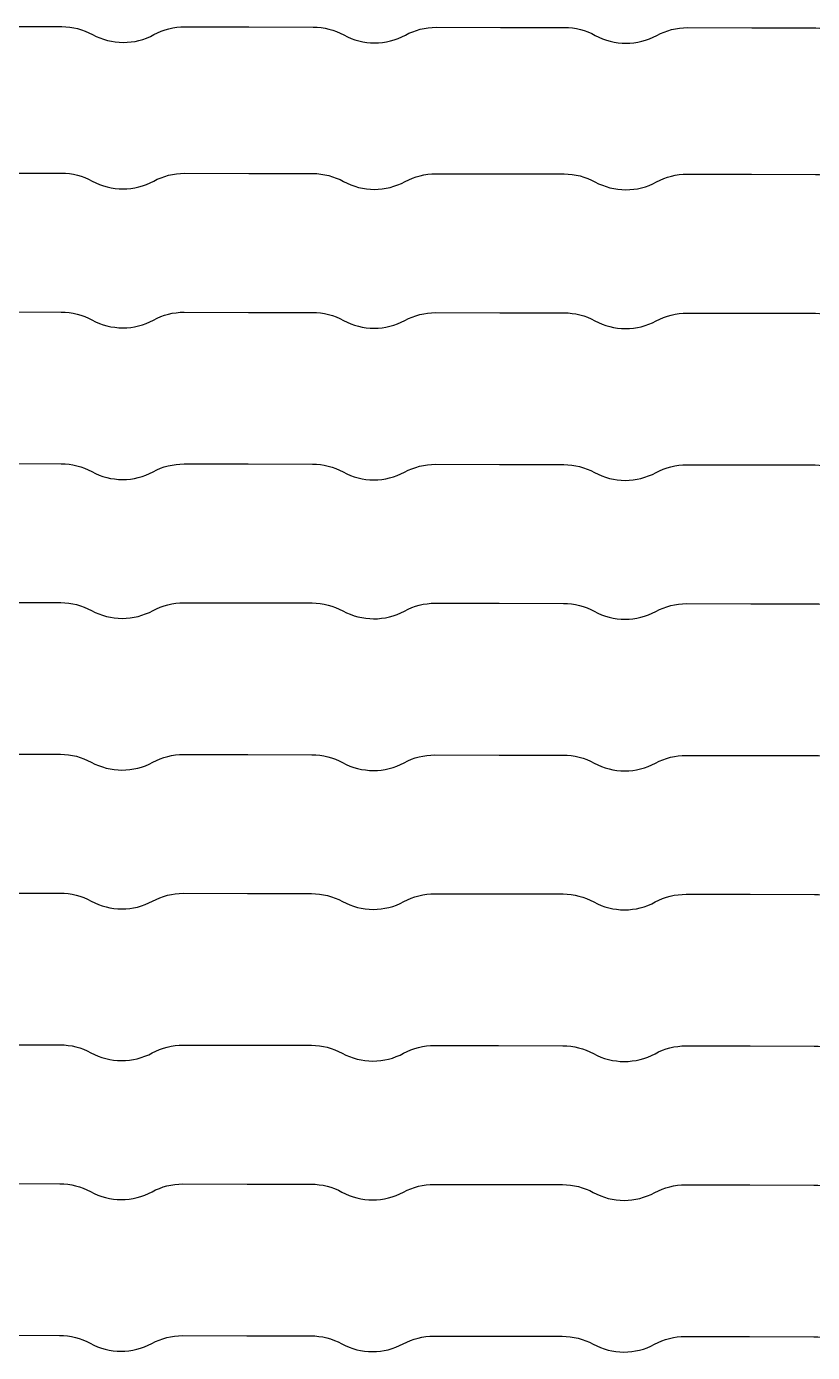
# Model space of a CAD drawing. Header units: metres. Extents: x 251 to 10050, y -7626 to 175.
# Drawn here: x 1476 to 2701, y -2137 to -69 of the extents above; entities that cross this region are included whole.
import ezdxf

# ---------------------------------------------------------------- set-up
doc = ezdxf.new("R2010")
doc.units = ezdxf.units.M
doc.layers.add('JBTOB_KO_SPO', color=2, linetype='Continuous')

msp = doc.modelspace()

# ---------------------------------------------------------------- linework, layer by layer
at = {"layer": 'JBTOB_KO_SPO', "flags": 128}
for points in [[(1430.8, -68.7), (1530.8, -68.9, -0.125655), (1578.7, -81.2, 0.255342), (1674.6, -81.4, -0.125655), (1722.6, -69.2), (1822.6, -69.4)], [(1822.6, -69.4), (1922.6, -69.6, -0.125655), (1970.5, -81.9, 0.255342), (2066.4, -82.1, -0.125655), (2114.4, -69.9), (2214.4, -70.1)], [(2214.4, -70.1), (2314.4, -70.2, -0.125655), (2362.3, -82.5, 0.255342), (2458.2, -82.7, -0.125655), (2506.1, -70.5), (2606.1, -70.7)], [(2606.1, -70.7), (2706.1, -70.9, -0.125655), (2754, -83.2, 0.255342), (2849.9, -83.4, -0.125655), (2897.9, -71.2), (2997.9, -71.4)], [(1430.4, -297.2), (1530.4, -297.4, -0.125655), (1578.4, -309.7, 0.255342), (1674.2, -309.9, -0.125655), (1722.2, -297.7), (1822.2, -297.9)], [(1822.2, -297.9), (1922.2, -298, -0.125655), (1970.1, -310.4, 0.255342), (2066, -310.5, -0.125655), (2114, -298.4), (2214, -298.5)], [(2214, -298.5), (2314, -298.7, -0.125655), (2361.9, -311, 0.255342), (2457.8, -311.2, -0.125655), (2505.7, -299), (2605.7, -299.2)], [(2605.7, -299.2), (2705.7, -299.4, -0.125655), (2753.7, -311.7, 0.255342), (2849.5, -311.8, -0.125655), (2897.5, -299.7), (2997.5, -299.8)], [(1430.1, -513.8), (1530.1, -514, -0.125655), (1578, -526.3, 0.255342), (1673.9, -526.5, -0.125655), (1721.8, -514.3), (1821.8, -514.5)], [(1821.8, -514.5), (1921.8, -514.6, -0.125655), (1969.8, -527, 0.255342), (2065.6, -527.1, -0.125655), (2113.6, -515), (2213.6, -515.1)], [(2213.6, -515.1), (2313.6, -515.3, -0.125655), (2361.5, -527.6, 0.255342), (2457.4, -527.8, -0.125655), (2505.4, -515.6), (2605.4, -515.8)], [(2605.4, -515.8), (2705.4, -515.9, -0.125655), (2753.3, -528.3, 0.255342), (2849.2, -528.4, -0.125655), (2897.1, -516.3), (2997.1, -516.4)], [(1429.7, -750.4), (1529.7, -750.6, -0.125655), (1577.6, -762.9, 0.255342), (1673.5, -763, -0.125655), (1721.4, -750.9), (1821.4, -751)], [(1821.4, -751), (1921.4, -751.2, -0.125655), (1969.4, -763.5, 0.255342), (2065.2, -763.7, -0.125655), (2113.2, -751.5), (2213.2, -751.7)], [(2213.2, -751.7), (2313.2, -751.9, -0.125655), (2361.1, -764.2, 0.255342), (2457, -764.4, -0.125655), (2505, -752.2), (2605, -752.4)], [(2605, -752.4), (2705, -752.5, -0.125655), (2752.9, -764.8, 0.255342), (2848.8, -765, -0.125655), (2896.7, -752.8), (2996.7, -753)], [(1429.3, -967), (1529.3, -967.2, -0.125655), (1577.2, -979.5, 0.255342), (1673.1, -979.6, -0.125655), (1721.1, -967.5), (1821.1, -967.6)], [(1821.1, -967.6), (1921.1, -967.8, -0.125655), (1969, -980.1, 0.255342), (2064.9, -980.3, -0.125655), (2112.8, -968.1), (2212.8, -968.3)], [(2212.8, -968.3), (2312.8, -968.5, -0.125655), (2360.8, -980.8, 0.255342), (2456.7, -980.9, -0.125655), (2504.6, -968.8), (2604.6, -969)], [(2604.6, -969), (2704.6, -969.1, -0.125655), (2752.5, -981.4, 0.255342), (2848.4, -981.6, -0.125655), (2896.4, -969.4), (2996.4, -969.6)], [(1428.9, -1203.6), (1528.9, -1203.7, -0.125655), (1576.8, -1216.1, 0.255342), (1672.7, -1216.2, -0.125655), (1720.7, -1204.1), (1820.7, -1204.2)], [(1820.7, -1204.2), (1920.7, -1204.4, -0.125655), (1968.6, -1216.7, 0.255342), (2064.5, -1216.9, -0.125655), (2112.5, -1204.7), (2212.5, -1204.9)], [(2212.5, -1204.9), (2312.5, -1205, -0.125655), (2360.4, -1217.4, 0.255342), (2456.3, -1217.5, -0.125655), (2504.2, -1205.4), (2604.2, -1205.5)], [(2604.2, -1205.5), (2704.2, -1205.7, -0.125655), (2752.1, -1218, 0.255342), (2848, -1218.2, -0.125655), (2896, -1206), (2996, -1206.2)], [(1428.5, -1420.2), (1528.5, -1420.3, -0.125655), (1576.5, -1432.6, 0.255342), (1672.4, -1432.8, -0.125655), (1720.3, -1420.6), (1820.3, -1420.8)], [(1820.3, -1420.8), (1920.3, -1421, -0.125655), (1968.2, -1433.3, 0.255342), (2064.1, -1433.5, -0.125655), (2112.1, -1421.3), (2212.1, -1421.5)], [(2212.1, -1421.5), (2312.1, -1421.6, -0.125655), (2360, -1434, 0.255342), (2455.9, -1434.1, -0.125655), (2503.9, -1422), (2603.9, -1422.1)], [(2603.9, -1422.1), (2703.9, -1422.3, -0.125655), (2751.8, -1434.6, 0.255342), (2847.7, -1434.8, -0.125655), (2895.6, -1422.6), (2995.6, -1422.8)], [(1428.2, -1656.7), (1528.2, -1656.9, -0.125655), (1576.1, -1669.2, 0.255342), (1672, -1669.4, -0.125655), (1719.9, -1657.2), (1819.9, -1657.4)], [(1819.9, -1657.4), (1919.9, -1657.6, -0.125655), (1967.8, -1669.9, 0.255342), (2063.7, -1670, -0.125655), (2111.7, -1657.9), (2211.7, -1658.1)], [(2211.7, -1658.1), (2311.7, -1658.2, -0.125655), (2359.6, -1670.5, 0.255342), (2455.5, -1670.7, -0.125655), (2503.5, -1658.5), (2603.5, -1658.7)], [(2603.5, -1658.7), (2703.5, -1658.9, -0.125655), (2751.4, -1671.2, 0.255342), (2847.3, -1671.4, -0.125655), (2895.2, -1659.2), (2995.2, -1659.4)], [(1427.8, -1873.3), (1527.8, -1873.5, -0.125655), (1575.7, -1885.8, 0.255342), (1671.6, -1886, -0.125655), (1719.6, -1873.8), (1819.6, -1874)], [(1819.6, -1874), (1919.6, -1874.2, -0.125655), (1967.5, -1886.5, 0.255342), (2063.4, -1886.6, -0.125655), (2111.3, -1874.5), (2211.3, -1874.6)], [(2211.3, -1874.6), (2311.3, -1874.8, -0.125655), (2359.3, -1887.1, 0.255342), (2455.1, -1887.3, -0.125655), (2503.1, -1875.1), (2603.1, -1875.3)], [(2603.1, -1875.3), (2703.1, -1875.5, -0.125655), (2751, -1887.8, 0.255342), (2846.9, -1888, -0.125655), (2894.9, -1875.8), (2994.9, -1876)], [(1427.4, -2109.9), (1527.4, -2110.1, -0.125655), (1575.3, -2122.4, 0.255342), (1671.2, -2122.6, -0.125655), (1719.2, -2110.4), (1819.2, -2110.6)], [(1819.2, -2110.6), (1919.2, -2110.7, -0.125655), (1967.1, -2123.1, 0.255342), (2063, -2123.2, -0.125655), (2110.9, -2111.1), (2210.9, -2111.2)], [(2210.9, -2111.2), (2310.9, -2111.4, -0.125655), (2358.9, -2123.7, 0.255342), (2454.7, -2123.9, -0.125655), (2502.7, -2111.7), (2602.7, -2111.9)], [(2602.7, -2111.9), (2702.7, -2112.1, -0.125655), (2750.6, -2124.4, 0.255342), (2846.5, -2124.5, -0.125655), (2894.5, -2112.4), (2994.5, -2112.5)]]:
    msp.add_lwpolyline(points, format="xyb", dxfattribs=at)

doc.saveas('drawing.dxf')
